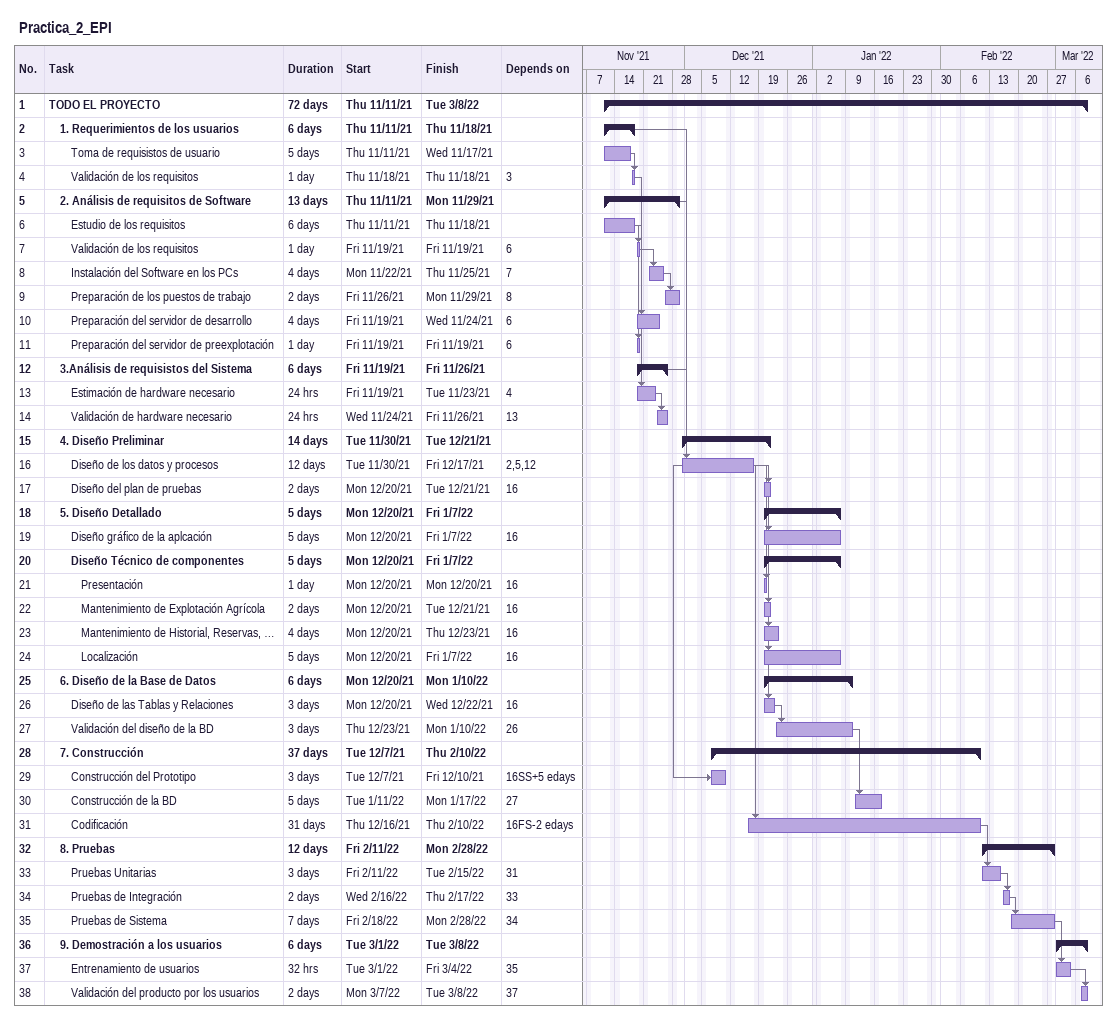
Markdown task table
Practica_2_EPI

| ID | Level | Task | Duration | Start | Finish | Predecessors |
|---|---|---|---|---|---|---|
| 1 | 1 | **TODO EL PROYECTO** | 72d | 2021-11-11 | 2022-03-08 |  |
| 2 | 2 | **1. Requerimientos de los usuarios** | 6d | 2021-11-11 | 2021-11-18 |  |
| 3 | 3 | Toma de requisistos de usuario | 5d | 2021-11-11 | 2021-11-17 |  |
| 4 | 3 | Validación de los requisitos | 1d | 2021-11-18 | 2021-11-18 | 3 |
| 5 | 2 | **2. Análisis de requisitos de Software** | 13d | 2021-11-11 | 2021-11-29 |  |
| 6 | 3 | Estudio de los requisitos | 6d | 2021-11-11 | 2021-11-18 |  |
| 7 | 3 | Validación de los requisitos | 1d | 2021-11-19 | 2021-11-19 | 6 |
| 8 | 3 | Instalación del Software en los PCs | 4d | 2021-11-22 | 2021-11-25 | 7 |
| 9 | 3 | Preparación de los puestos de trabajo | 2d | 2021-11-26 | 2021-11-29 | 8 |
| 10 | 3 | Preparación del servidor de desarrollo | 4d | 2021-11-19 | 2021-11-24 | 6 |
| 11 | 3 | Preparación del servidor de preexplotación | 1d | 2021-11-19 | 2021-11-19 | 6 |
| 12 | 2 | **3.Análisis de requisistos del Sistema** | 6d | 2021-11-19 | 2021-11-26 |  |
| 13 | 3 | Estimación de hardware necesario | 24h | 2021-11-19 | 2021-11-23 | 4 |
| 14 | 3 | Validación de hardware necesario | 24h | 2021-11-24 | 2021-11-26 | 13 |
| 15 | 2 | **4. Diseño Preliminar** | 14d | 2021-11-30 | 2021-12-21 |  |
| 16 | 3 | Diseño de los datos y procesos | 12d | 2021-11-30 | 2021-12-17 | 2, 5, 12 |
| 17 | 3 | Diseño del plan de pruebas | 2d | 2021-12-20 | 2021-12-21 | 16 |
| 18 | 2 | **5. Diseño Detallado** | 5d | 2021-12-20 | 2022-01-07 |  |
| 19 | 3 | Diseño gráfico de la aplcación | 5d | 2021-12-20 | 2022-01-07 | 16 |
| 20 | 3 | **Diseño Técnico de componentes** | 5d | 2021-12-20 | 2022-01-07 |  |
| 21 | 4 | Presentación | 1d | 2021-12-20 | 2021-12-20 | 16 |
| 22 | 4 | Mantenimiento de Explotación Agrícola | 2d | 2021-12-20 | 2021-12-21 | 16 |
| 23 | 4 | Mantenimiento de Historial, Reservas, … | 4d | 2021-12-20 | 2021-12-23 | 16 |
| 24 | 4 | Localización | 5d | 2021-12-20 | 2022-01-07 | 16 |
| 25 | 2 | **6. Diseño de la Base de Datos** | 6d | 2021-12-20 | 2022-01-10 |  |
| 26 | 3 | Diseño de las Tablas y Relaciones | 3d | 2021-12-20 | 2021-12-22 | 16 |
| 27 | 3 | Validación del diseño de la BD | 3d | 2021-12-23 | 2022-01-10 | 26 |
| 28 | 2 | **7. Construcción** | 37d | 2021-12-07 | 2022-02-10 |  |
| 29 | 3 | Construcción del Prototipo | 3d | 2021-12-07 | 2021-12-10 | 16SS+5ed |
| 30 | 3 | Construcción de la BD | 5d | 2022-01-11 | 2022-01-17 | 27 |
| 31 | 3 | Codificación | 31d | 2021-12-16 | 2022-02-10 | 16FS-2ed |
| 32 | 2 | **8. Pruebas** | 12d | 2022-02-11 | 2022-02-28 |  |
| 33 | 3 | Pruebas Unitarias | 3d | 2022-02-11 | 2022-02-15 | 31 |
| 34 | 3 | Pruebas de Integración | 2d | 2022-02-16 | 2022-02-17 | 33 |
| 35 | 3 | Pruebas de Sistema | 7d | 2022-02-18 | 2022-02-28 | 34 |
| 36 | 2 | **9. Demostración a los usuarios** | 6d | 2022-03-01 | 2022-03-08 |  |
| 37 | 3 | Entrenamiento de usuarios | 32h | 2022-03-01 | 2022-03-04 | 35 |
| 38 | 3 | Validación del producto por los usuarios | 2d | 2022-03-07 | 2022-03-08 | 37 |
